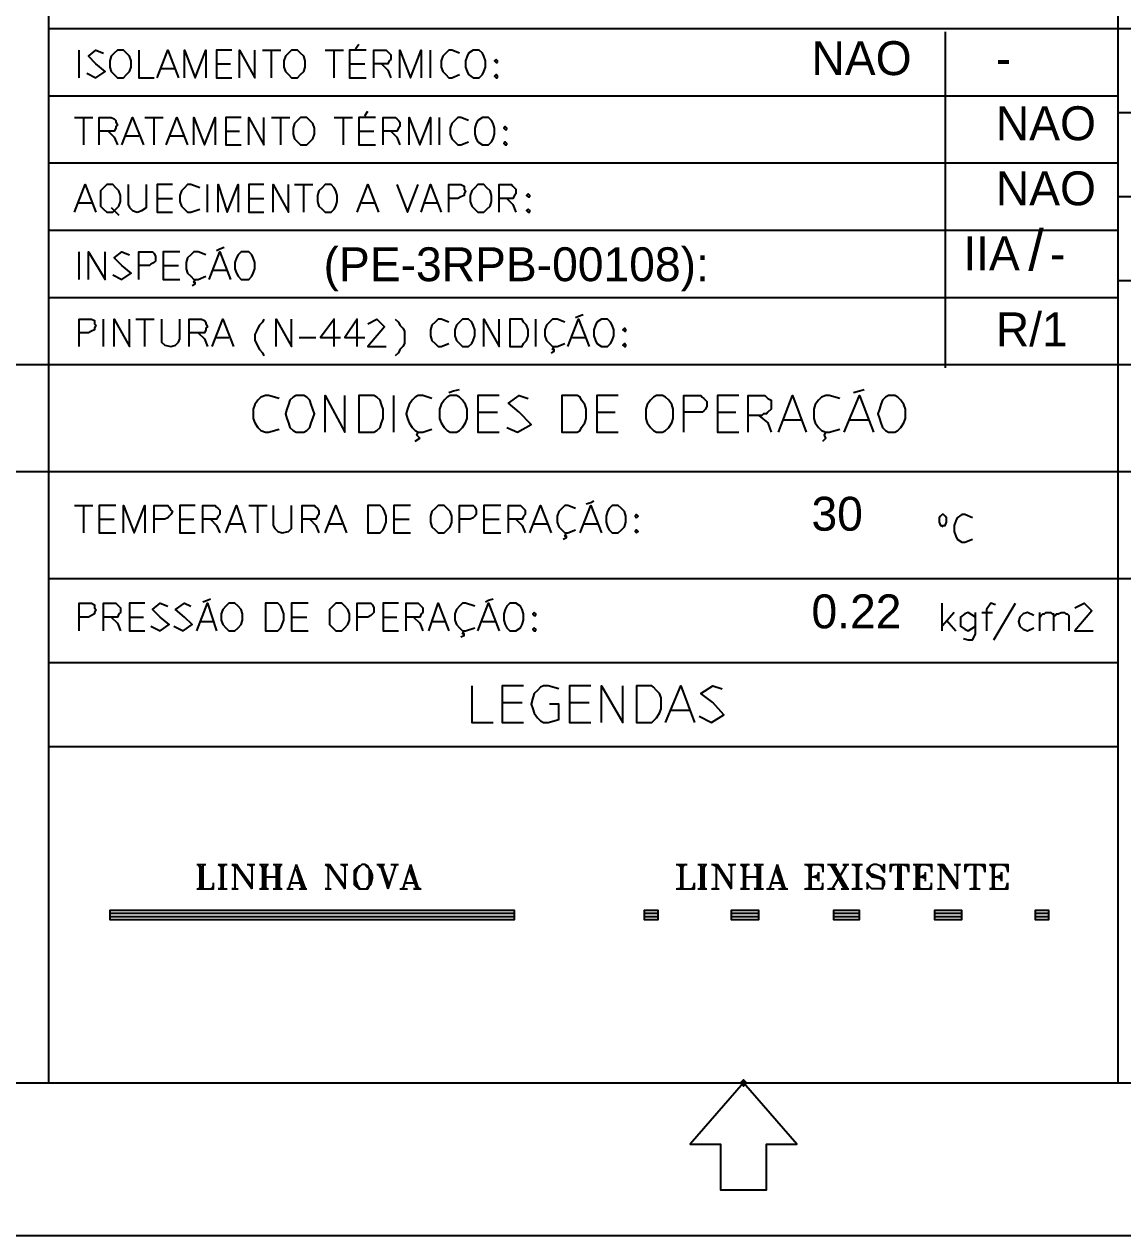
# Paper-space layout 'FOLHA 2' of a CAD drawing. Extents: x 518 to 1126, y -1 to 420.
# Drawn here: x 774.9 to 846.8, y -1.3 to 78 of the extents above; entities that cross this region are included whole.
import ezdxf

# ---------------------------------------------------------------- set-up
doc = ezdxf.new("R2010")
doc.units = 0
doc.header["$MEASUREMENT"] = 0
doc.layers.add('GT_1', color=7, linetype='Continuous')
doc.styles.add('HTX1', font='O8116901', dxfattribs={"width": 1.02})

psp = doc.layouts.new('FOLHA 2')

# ---------------------------------------------------------------- linework, layer by layer
at = {"linetype": 'Continuous'}
psp.add_line((1110.44, -1.311), (519.72, -1.311), dxfattribs=at)
at = {"layer": 'GT_1', "flags": 128}
for points in [[(542.59, 8.689), (1101.39, 8.689), (1101.39, 408.489)], [(776.49, 106.589), (776.49, 8.689)], [(846.49, 106.589), (846.49, 8.689)], [(846.49, 77.689), (776.49, 77.689)], [(835.19, 77.489), (835.19, 55.489)], [(971.39, 77.689), (846.49, 77.689)], [(778.49, 74.489), (778.49, 76.289)], [(778.99, 74.789), (779.59, 74.489), (780.19, 74.889), (779.59, 75.389), (779.09, 75.889), (779.59, 76.289), (780.09, 76.089)], [(781.29, 74.489), (781.39, 74.489), (781.59, 74.689), (781.79, 74.889), (781.89, 75.189), (781.89, 75.589), (781.79, 75.889), (781.59, 76.089), (781.39, 76.289), (781.19, 76.289), (780.99, 76.289), (780.79, 76.089), (780.59, 75.889), (780.49, 75.589), (780.49, 75.189), (780.59, 74.889), (780.79, 74.689), (780.99, 74.489), (781.19, 74.489), (781.29, 74.489)], [(782.39, 76.289), (782.39, 74.489), (783.39, 74.489)], [(783.59, 74.489), (784.29, 76.289), (784.99, 74.489)], [(785.39, 74.489), (785.39, 76.289), (786.09, 74.489), (786.79, 76.289), (786.79, 74.489)], [(788.49, 76.289), (787.49, 76.289), (787.49, 74.489), (788.49, 74.489)], [(788.99, 74.489), (788.99, 76.289), (789.99, 74.489), (789.99, 76.289)], [(790.49, 76.289), (791.69, 76.289)], [(791.09, 74.489), (791.09, 76.289)], [(792.69, 74.489), (792.79, 74.489), (792.99, 74.689), (793.19, 74.889), (793.29, 75.189), (793.29, 75.589), (793.19, 75.889), (792.99, 76.089), (792.79, 76.289), (792.59, 76.289), (792.39, 76.289), (792.19, 76.089), (791.99, 75.889), (791.89, 75.589), (791.89, 75.189), (791.99, 74.889), (792.19, 74.689), (792.39, 74.489), (792.59, 74.489), (792.69, 74.489)], [(794.59, 76.289), (795.79, 76.289)], [(795.19, 74.489), (795.19, 76.289)], [(797.29, 76.289), (796.19, 76.289), (796.19, 74.489), (797.29, 74.489)], [(796.59, 76.389), (796.79, 76.689)], [(797.79, 74.489), (797.79, 76.289), (798.39, 76.289), (798.59, 76.289), (798.69, 76.189), (798.79, 76.089), (798.89, 75.989), (798.89, 75.789), (798.89, 75.689), (798.79, 75.589), (798.69, 75.389), (798.49, 75.389), (798.39, 75.389), (797.79, 75.389)], [(799.49, 74.489), (799.49, 76.289), (800.19, 74.489), (800.89, 76.289), (800.89, 74.489)], [(801.49, 74.489), (801.49, 76.289)], [(803.39, 76.089), (802.89, 76.289), (802.69, 76.289), (802.49, 76.089), (802.29, 75.889), (802.19, 75.589), (802.19, 75.189), (802.29, 74.889), (802.49, 74.689), (802.69, 74.489), (802.89, 74.489), (803.39, 74.689)], [(804.59, 74.489), (804.69, 74.489), (804.89, 74.689), (804.99, 74.889), (805.09, 75.189), (805.09, 75.589), (804.99, 75.889), (804.89, 76.089), (804.69, 76.289), (804.49, 76.289), (804.29, 76.289), (803.99, 76.089), (803.89, 75.889), (803.79, 75.589), (803.79, 75.189), (803.89, 74.889), (803.99, 74.689), (804.29, 74.489), (804.49, 74.489), (804.59, 74.489)], [(787.49, 75.389), (788.39, 75.389)], [(796.19, 75.389), (797.19, 75.389)], [(798.29, 75.389), (798.69, 74.989), (798.89, 74.489)], [(805.89, 75.489), (805.89, 75.589), (805.79, 75.689), (805.69, 75.589), (805.79, 75.489), (805.89, 75.489)], [(783.79, 75.089), (784.79, 75.089)], [(805.89, 74.489), (805.89, 74.589), (805.79, 74.689), (805.69, 74.589), (805.79, 74.489), (805.89, 74.489)], [(846.49, 73.289), (776.49, 73.289)], [(797.19, 71.989), (797.39, 72.289)], [(971.39, 72.189), (846.49, 72.189)], [(778.19, 71.889), (779.39, 71.889)], [(778.79, 70.089), (778.79, 71.889)], [(779.79, 70.089), (779.79, 71.889), (780.49, 71.889), (780.59, 71.889), (780.79, 71.789), (780.89, 71.689), (780.89, 71.589), (780.99, 71.389), (780.89, 71.289), (780.89, 71.189), (780.79, 70.989), (780.59, 70.989), (780.49, 70.989), (779.79, 70.989)], [(781.29, 70.089), (781.99, 71.889), (782.69, 70.089)], [(782.79, 71.889), (783.99, 71.889)], [(783.39, 70.089), (783.39, 71.889)], [(784.19, 70.089), (784.89, 71.889), (785.59, 70.089)], [(785.99, 70.089), (785.99, 71.889), (786.69, 70.089), (787.39, 71.889), (787.39, 70.089)], [(789.09, 71.889), (788.09, 71.889), (788.09, 70.089), (789.09, 70.089)], [(789.59, 70.089), (789.59, 71.889), (790.59, 70.089), (790.59, 71.889)], [(791.09, 71.889), (792.29, 71.889)], [(791.69, 70.089), (791.69, 71.889)], [(793.29, 70.089), (793.39, 70.089), (793.59, 70.289), (793.79, 70.489), (793.89, 70.789), (793.89, 71.189), (793.79, 71.489), (793.59, 71.689), (793.39, 71.889), (793.19, 71.889), (792.99, 71.889), (792.79, 71.689), (792.59, 71.489), (792.49, 71.189), (792.49, 70.789), (792.59, 70.489), (792.79, 70.289), (792.99, 70.089), (793.19, 70.089), (793.29, 70.089)], [(795.19, 71.889), (796.39, 71.889)], [(795.79, 70.089), (795.79, 71.889)], [(797.89, 71.889), (796.79, 71.889), (796.79, 70.089), (797.89, 70.089)], [(798.39, 70.089), (798.39, 71.889), (798.99, 71.889), (799.19, 71.889), (799.29, 71.789), (799.39, 71.689), (799.49, 71.589), (799.49, 71.389), (799.49, 71.289), (799.39, 71.189), (799.29, 70.989), (799.09, 70.989), (798.99, 70.989), (798.39, 70.989)], [(800.09, 70.089), (800.09, 71.889), (800.79, 70.089), (801.49, 71.889), (801.49, 70.089)], [(802.09, 70.089), (802.09, 71.889)], [(803.99, 71.689), (803.49, 71.889), (803.29, 71.889), (803.09, 71.689), (802.89, 71.489), (802.79, 71.189), (802.79, 70.789), (802.89, 70.489), (803.09, 70.289), (803.29, 70.089), (803.49, 70.089), (803.99, 70.289)], [(805.19, 70.089), (805.29, 70.089), (805.49, 70.289), (805.59, 70.489), (805.69, 70.789), (805.69, 71.189), (805.59, 71.489), (805.49, 71.689), (805.29, 71.889), (805.09, 71.889), (804.89, 71.889), (804.59, 71.689), (804.49, 71.489), (804.39, 71.189), (804.39, 70.789), (804.49, 70.489), (804.59, 70.289), (804.89, 70.089), (805.09, 70.089), (805.19, 70.089)], [(780.39, 70.989), (780.79, 70.589), (780.99, 70.089)], [(781.49, 70.689), (782.39, 70.689)], [(784.39, 70.689), (785.39, 70.689)], [(788.09, 70.989), (788.99, 70.989)], [(796.79, 70.989), (797.79, 70.989)], [(798.89, 70.989), (799.29, 70.589), (799.49, 70.089)], [(806.49, 71.089), (806.49, 71.189), (806.39, 71.289), (806.29, 71.189), (806.39, 71.089), (806.49, 71.089)], [(806.49, 70.089), (806.49, 70.189), (806.39, 70.289), (806.29, 70.189), (806.39, 70.089), (806.49, 70.089)], [(846.49, 68.889), (776.49, 68.889)], [(778.19, 65.689), (778.89, 67.489), (779.59, 65.689)], [(780.59, 65.689), (780.69, 65.689), (780.89, 65.889), (781.09, 66.089), (781.19, 66.389), (781.19, 66.789), (781.09, 67.089), (780.89, 67.289), (780.69, 67.489), (780.49, 67.489), (780.29, 67.489), (780.09, 67.289), (779.89, 67.089), (779.89, 66.789), (779.89, 66.389), (779.89, 66.089), (780.09, 65.889), (780.29, 65.689), (780.49, 65.689), (780.59, 65.689)], [(781.69, 67.489), (781.69, 66.189), (781.79, 65.989), (781.99, 65.789), (782.29, 65.689), (782.59, 65.789), (782.89, 65.989), (782.89, 66.189), (782.89, 67.489)], [(784.59, 67.489), (783.59, 67.489), (783.59, 65.689), (784.59, 65.689)], [(786.39, 67.289), (785.79, 67.489), (785.59, 67.489), (785.39, 67.289), (785.19, 67.089), (785.09, 66.789), (785.09, 66.389), (785.19, 66.089), (785.39, 65.889), (785.59, 65.689), (785.79, 65.689), (786.39, 65.889)], [(786.89, 65.689), (786.89, 67.489)], [(787.59, 65.689), (787.59, 67.489), (788.19, 65.689), (788.89, 67.489), (788.89, 65.689)], [(790.59, 67.489), (789.59, 67.489), (789.59, 65.689), (790.59, 65.689)], [(791.19, 65.689), (791.19, 67.489), (792.19, 65.689), (792.19, 67.489)], [(792.59, 67.489), (793.79, 67.489)], [(793.19, 65.689), (793.19, 67.489)], [(794.89, 65.689), (794.99, 65.689), (795.19, 65.889), (795.29, 66.089), (795.39, 66.389), (795.39, 66.789), (795.29, 67.089), (795.19, 67.289), (794.99, 67.489), (794.79, 67.489), (794.59, 67.489), (794.39, 67.289), (794.19, 67.089), (794.09, 66.789), (794.09, 66.389), (794.19, 66.089), (794.39, 65.889), (794.59, 65.689), (794.79, 65.689), (794.89, 65.689)], [(796.69, 65.689), (797.39, 67.489), (798.09, 65.689)], [(799.29, 67.489), (799.99, 65.689), (800.69, 67.489)], [(800.89, 65.689), (801.49, 67.489), (802.19, 65.689)], [(802.69, 65.689), (802.69, 67.489), (803.29, 67.489), (803.49, 67.489), (803.69, 67.389), (803.69, 67.189), (803.79, 67.089), (803.69, 66.889), (803.69, 66.789), (803.49, 66.689), (803.29, 66.589), (802.69, 66.589)], [(804.89, 65.689), (804.99, 65.689), (805.19, 65.889), (805.39, 66.089), (805.49, 66.389), (805.49, 66.789), (805.39, 67.089), (805.19, 67.289), (804.99, 67.489), (804.79, 67.489), (804.59, 67.489), (804.39, 67.289), (804.19, 67.089), (804.09, 66.789), (804.09, 66.389), (804.19, 66.089), (804.39, 65.889), (804.59, 65.689), (804.79, 65.689), (804.89, 65.689)], [(805.99, 65.689), (805.99, 67.489), (806.59, 67.489), (806.79, 67.489), (806.89, 67.389), (806.99, 67.289), (807.09, 67.189), (807.09, 66.989), (807.09, 66.889), (806.99, 66.789), (806.89, 66.589), (806.79, 66.589), (806.59, 66.589), (805.99, 66.589)], [(807.99, 66.689), (807.99, 66.789), (807.89, 66.889), (807.79, 66.789), (807.89, 66.689), (807.99, 66.689)], [(971.39, 66.689), (846.49, 66.689)], [(778.39, 66.289), (779.39, 66.289)], [(780.59, 65.989), (781.09, 65.489)], [(783.59, 66.589), (784.59, 66.589)], [(789.59, 66.589), (790.59, 66.589)], [(796.99, 66.289), (797.89, 66.289)], [(801.09, 66.289), (801.99, 66.289)], [(806.49, 66.589), (806.89, 66.189), (807.09, 65.689)], [(807.99, 65.689), (807.99, 65.789), (807.89, 65.889), (807.79, 65.789), (807.89, 65.689), (807.99, 65.689)], [(846.49, 64.489), (776.49, 64.489)], [(778.49, 61.289), (778.49, 63.089)], [(779.09, 61.289), (779.09, 63.089), (780.19, 61.289), (780.19, 63.089)], [(780.69, 61.589), (781.29, 61.289), (781.89, 61.689), (781.29, 62.189), (780.79, 62.689), (781.29, 63.089), (781.79, 62.889)], [(782.39, 61.289), (782.39, 63.089), (783.09, 63.089), (783.29, 63.089), (783.39, 62.989), (783.49, 62.789), (783.49, 62.689), (783.49, 62.489), (783.39, 62.389), (783.19, 62.289), (783.09, 62.189), (782.39, 62.189)], [(785.09, 63.089), (783.99, 63.089), (783.99, 61.289), (785.09, 61.289)], [(786.79, 62.889), (786.29, 63.089), (785.99, 63.089), (785.79, 62.889), (785.59, 62.689), (785.49, 62.389), (785.49, 61.989), (785.59, 61.689), (785.79, 61.489), (785.99, 61.289), (786.29, 61.289), (786.79, 61.489)], [(786.99, 61.289), (787.69, 63.089), (788.39, 61.289)], [(787.49, 63.189), (787.69, 63.289), (787.99, 63.389)], [(789.49, 61.289), (789.59, 61.289), (789.79, 61.489), (789.89, 61.689), (789.99, 61.989), (789.99, 62.389), (789.89, 62.689), (789.79, 62.889), (789.59, 63.089), (789.39, 63.089), (789.09, 63.089), (788.89, 62.889), (788.79, 62.689), (788.69, 62.389), (788.69, 61.989), (788.79, 61.689), (788.89, 61.489), (789.09, 61.289), (789.39, 61.289), (789.49, 61.289)], [(783.99, 62.189), (784.99, 62.189)], [(787.29, 61.889), (788.19, 61.889)], [(785.89, 60.889), (786.09, 60.989), (786.09, 61.089), (785.99, 61.089), (786.09, 61.289)], [(971.39, 61.189), (846.49, 61.189)], [(846.49, 60.089), (776.49, 60.089)], [(778.49, 56.889), (778.49, 58.689), (779.09, 58.689), (779.19, 58.689), (779.29, 58.689), (779.49, 58.589), (779.49, 58.389), (779.59, 58.289), (779.49, 58.089), (779.49, 57.989), (779.29, 57.889), (779.09, 57.789), (778.49, 57.789)], [(780.09, 56.889), (780.09, 58.689)], [(780.79, 56.889), (780.79, 58.689), (781.79, 56.889), (781.79, 58.689)], [(782.19, 58.689), (783.39, 58.689)], [(782.79, 56.889), (782.79, 58.689)], [(783.89, 58.689), (783.89, 57.389), (783.89, 57.189), (784.09, 56.989), (784.49, 56.889), (784.79, 56.989), (784.99, 57.189), (785.09, 57.389), (785.09, 58.689)], [(785.69, 56.889), (785.69, 58.689), (786.39, 58.689), (786.49, 58.689), (786.69, 58.589), (786.79, 58.489), (786.79, 58.389), (786.89, 58.189), (786.79, 58.089), (786.79, 57.989), (786.69, 57.789), (786.49, 57.789), (786.39, 57.789), (785.69, 57.789)], [(787.19, 56.889), (787.89, 58.689), (788.59, 56.889)], [(790.59, 58.689), (790.49, 58.489), (790.29, 58.289), (790.19, 58.089), (790.09, 57.889), (789.99, 57.689), (789.99, 57.489), (789.99, 57.289), (790.09, 57.089), (790.19, 56.889), (790.29, 56.689), (790.49, 56.489), (790.59, 56.289)], [(791.39, 56.889), (791.39, 58.689), (792.39, 56.889), (792.39, 58.689)], [(795.19, 56.889), (795.19, 58.689), (794.29, 57.489), (795.59, 57.489)], [(796.69, 56.889), (796.69, 58.689), (795.89, 57.489), (797.19, 57.489)], [(797.39, 58.389), (797.99, 58.689), (798.49, 58.189), (797.39, 56.889), (798.59, 56.889)], [(799.19, 58.689), (799.39, 58.489), (799.49, 58.289), (799.69, 58.089), (799.79, 57.889), (799.79, 57.689), (799.79, 57.489), (799.79, 57.289), (799.79, 57.089), (799.69, 56.889), (799.49, 56.689), (799.39, 56.489), (799.19, 56.289)], [(802.69, 58.489), (802.19, 58.689), (801.99, 58.689), (801.79, 58.489), (801.59, 58.289), (801.49, 57.989), (801.49, 57.589), (801.59, 57.289), (801.79, 57.089), (801.99, 56.889), (802.19, 56.889), (802.69, 57.089)], [(803.89, 56.889), (803.99, 56.889), (804.19, 57.089), (804.29, 57.289), (804.39, 57.589), (804.39, 57.989), (804.29, 58.289), (804.19, 58.489), (803.99, 58.689), (803.79, 58.689), (803.59, 58.689), (803.39, 58.489), (803.19, 58.289), (803.09, 57.989), (803.09, 57.589), (803.19, 57.289), (803.39, 57.089), (803.59, 56.889), (803.79, 56.889), (803.89, 56.889)], [(804.99, 56.889), (804.99, 58.689), (805.99, 56.889), (805.99, 58.689)], [(807.39, 56.889), (807.49, 56.889), (807.59, 57.089), (807.79, 57.289), (807.89, 57.589), (807.89, 57.989), (807.79, 58.289), (807.59, 58.489), (807.49, 58.689), (807.29, 58.689), (806.69, 58.689), (806.69, 56.889), (807.29, 56.889), (807.39, 56.889)], [(808.39, 56.889), (808.39, 58.689)], [(810.29, 58.489), (809.79, 58.689), (809.49, 58.689), (809.29, 58.489), (809.09, 58.289), (808.99, 57.989), (808.99, 57.589), (809.09, 57.289), (809.29, 57.089), (809.49, 56.889), (809.79, 56.889), (810.29, 57.089)], [(810.49, 56.889), (811.19, 58.689), (811.89, 56.889)], [(810.99, 58.789), (811.19, 58.889), (811.49, 58.989)], [(812.99, 56.889), (813.09, 56.889), (813.29, 57.089), (813.39, 57.289), (813.49, 57.589), (813.49, 57.989), (813.39, 58.289), (813.29, 58.489), (813.09, 58.689), (812.89, 58.689), (812.69, 58.689), (812.39, 58.489), (812.29, 58.289), (812.19, 57.989), (812.19, 57.589), (812.29, 57.289), (812.39, 57.089), (812.69, 56.889), (812.89, 56.889), (812.99, 56.889)], [(814.29, 57.889), (814.29, 57.989), (814.19, 58.089), (814.09, 57.989), (814.19, 57.889), (814.29, 57.889)], [(786.29, 57.789), (786.69, 57.389), (786.89, 56.889)], [(787.39, 57.489), (788.29, 57.489)], [(792.89, 57.489), (793.99, 57.489)], [(810.79, 57.489), (811.69, 57.489)], [(809.39, 56.489), (809.59, 56.589), (809.59, 56.689), (809.49, 56.689), (809.59, 56.889)], [(814.29, 56.889), (814.29, 56.989), (814.19, 57.089), (814.09, 56.989), (814.19, 56.889), (814.29, 56.889)], [(971.39, 55.689), (659.59, 55.689)], [(802.69, 53.889), (802.99, 53.989), (803.39, 54.089)], [(829.19, 53.889), (829.59, 53.989), (829.89, 54.089)], [(791.59, 53.489), (790.89, 53.689), (790.69, 53.689), (790.39, 53.589), (790.19, 53.389), (789.99, 53.089), (789.89, 52.789), (789.89, 52.489), (789.89, 52.189), (789.99, 51.889), (790.19, 51.589), (790.39, 51.389), (790.69, 51.289), (790.89, 51.289), (791.59, 51.489)], [(793.09, 51.289), (793.19, 51.289), (793.39, 51.389), (793.59, 51.589), (793.69, 51.889), (793.79, 52.189), (793.89, 52.489), (793.79, 52.789), (793.69, 53.089), (793.59, 53.389), (793.39, 53.589), (793.19, 53.689), (792.99, 53.689), (792.69, 53.689), (792.49, 53.589), (792.29, 53.389), (792.19, 53.089), (792.09, 52.789), (791.99, 52.489), (792.09, 52.189), (792.19, 51.889), (792.29, 51.589), (792.49, 51.389), (792.69, 51.289), (792.99, 51.289), (793.09, 51.289)], [(794.59, 51.289), (794.59, 53.689), (795.89, 51.289), (795.89, 53.689)], [(797.69, 51.289), (797.79, 51.289), (797.99, 51.389), (798.19, 51.589), (798.29, 51.889), (798.39, 52.189), (798.39, 52.489), (798.39, 52.789), (798.29, 53.089), (798.19, 53.389), (797.99, 53.589), (797.79, 53.689), (797.59, 53.689), (796.79, 53.689), (796.79, 51.289), (797.59, 51.289), (797.69, 51.289)], [(799.09, 51.289), (799.09, 53.689)], [(801.59, 53.489), (800.99, 53.689), (800.69, 53.689), (800.49, 53.589), (800.29, 53.389), (800.09, 53.089), (799.99, 52.789), (799.89, 52.489), (799.99, 52.189), (800.09, 51.889), (800.29, 51.589), (800.49, 51.389), (800.69, 51.289), (800.99, 51.289), (801.59, 51.489)], [(803.09, 51.289), (803.19, 51.289), (803.39, 51.389), (803.59, 51.589), (803.79, 51.889), (803.89, 52.189), (803.89, 52.489), (803.89, 52.789), (803.79, 53.089), (803.59, 53.389), (803.39, 53.589), (803.19, 53.689), (802.99, 53.689), (802.79, 53.689), (802.59, 53.589), (802.39, 53.389), (802.19, 53.089), (802.09, 52.789), (802.09, 52.489), (802.09, 52.189), (802.19, 51.889), (802.39, 51.589), (802.59, 51.389), (802.79, 51.289), (802.99, 51.289), (803.09, 51.289)], [(805.99, 53.689), (804.59, 53.689), (804.59, 51.289), (805.99, 51.289)], [(806.49, 51.589), (807.19, 51.289), (808.09, 51.789), (807.29, 52.589), (806.59, 53.189), (807.29, 53.689), (807.89, 53.489)], [(810.99, 51.289), (811.09, 51.289), (811.29, 51.389), (811.39, 51.589), (811.59, 51.889), (811.69, 52.189), (811.69, 52.489), (811.69, 52.789), (811.59, 53.089), (811.39, 53.389), (811.29, 53.589), (811.09, 53.689), (810.89, 53.689), (810.09, 53.689), (810.09, 51.289), (810.89, 51.289), (810.99, 51.289)], [(813.79, 53.689), (812.39, 53.689), (812.39, 51.289), (813.79, 51.289)], [(816.59, 51.289), (816.69, 51.289), (816.89, 51.389), (817.09, 51.589), (817.29, 51.889), (817.39, 52.189), (817.39, 52.489), (817.39, 52.789), (817.29, 53.089), (817.09, 53.389), (816.89, 53.589), (816.69, 53.689), (816.49, 53.689), (816.29, 53.689), (816.09, 53.589), (815.89, 53.389), (815.69, 53.089), (815.59, 52.789), (815.59, 52.489), (815.59, 52.189), (815.69, 51.889), (815.89, 51.589), (816.09, 51.389), (816.29, 51.289), (816.49, 51.289), (816.59, 51.289)], [(818.09, 51.289), (818.09, 53.689), (818.99, 53.689), (819.19, 53.689), (819.29, 53.589), (819.39, 53.489), (819.49, 53.389), (819.59, 53.289), (819.59, 53.089), (819.59, 52.989), (819.49, 52.789), (819.39, 52.689), (819.29, 52.589), (819.19, 52.589), (818.99, 52.589), (818.09, 52.589)], [(821.69, 53.689), (820.29, 53.689), (820.29, 51.289), (821.69, 51.289)], [(822.29, 51.289), (822.29, 53.689), (823.19, 53.689), (823.39, 53.689), (823.49, 53.589), (823.59, 53.489), (823.79, 53.389), (823.79, 53.189), (823.79, 53.089), (823.79, 52.889), (823.79, 52.789), (823.59, 52.589), (823.49, 52.489), (823.29, 52.489), (823.19, 52.389), (822.29, 52.389)], [(824.29, 51.289), (825.19, 53.689), (826.09, 51.289)], [(828.29, 53.489), (827.59, 53.689), (827.39, 53.689), (827.09, 53.589), (826.89, 53.389), (826.69, 53.089), (826.59, 52.789), (826.59, 52.489), (826.59, 52.189), (826.69, 51.889), (826.89, 51.589), (827.09, 51.389), (827.39, 51.289), (827.59, 51.289), (828.29, 51.489)], [(828.59, 51.289), (829.59, 53.689), (830.49, 51.289)], [(831.79, 51.289), (831.89, 51.289), (832.09, 51.389), (832.29, 51.589), (832.49, 51.889), (832.59, 52.189), (832.59, 52.489), (832.59, 52.789), (832.49, 53.089), (832.29, 53.389), (832.09, 53.589), (831.89, 53.689), (831.69, 53.689), (831.49, 53.689), (831.29, 53.589), (831.09, 53.389), (830.99, 53.089), (830.89, 52.789), (830.79, 52.489), (830.89, 52.189), (830.99, 51.889), (831.09, 51.589), (831.29, 51.389), (831.49, 51.289), (831.69, 51.289), (831.79, 51.289)], [(804.59, 52.589), (805.89, 52.589)], [(812.39, 52.589), (813.59, 52.589)], [(820.29, 52.589), (821.49, 52.589)], [(822.99, 52.389), (823.59, 51.889), (823.79, 51.289)], [(824.59, 52.089), (825.79, 52.089)], [(828.89, 52.089), (830.19, 52.089)], [(800.49, 50.689), (800.79, 50.889), (800.59, 51.089), (800.69, 51.289)], [(827.19, 50.689), (827.39, 50.889), (827.29, 51.089), (827.39, 51.289)], [(971.39, 48.689), (659.59, 48.689)], [(811.69, 46.589), (811.99, 46.689), (812.19, 46.789)], [(778.19, 46.489), (779.39, 46.489)], [(778.79, 44.689), (778.79, 46.489)], [(780.89, 46.489), (779.79, 46.489), (779.79, 44.689), (780.89, 44.689)], [(781.39, 44.689), (781.39, 46.489), (782.09, 44.689), (782.79, 46.489), (782.79, 44.689)], [(783.39, 44.689), (783.39, 46.489), (784.09, 46.489), (784.29, 46.489), (784.39, 46.389), (784.49, 46.189), (784.59, 46.089), (784.49, 45.889), (784.39, 45.789), (784.29, 45.689), (784.09, 45.589), (783.39, 45.589)], [(786.09, 46.489), (785.09, 46.489), (785.09, 44.689), (786.09, 44.689)], [(786.59, 44.689), (786.59, 46.489), (787.19, 46.489), (787.39, 46.489), (787.49, 46.389), (787.59, 46.289), (787.69, 46.189), (787.69, 45.989), (787.69, 45.889), (787.59, 45.789), (787.49, 45.589), (787.39, 45.589), (787.19, 45.589), (786.59, 45.589)], [(788.09, 44.689), (788.79, 46.489), (789.39, 44.689)], [(789.59, 46.489), (790.79, 46.489)], [(790.19, 44.689), (790.19, 46.489)], [(791.19, 46.489), (791.19, 45.189), (791.29, 44.989), (791.49, 44.789), (791.79, 44.689), (792.19, 44.789), (792.39, 44.989), (792.39, 45.189), (792.39, 46.489)], [(793.09, 44.689), (793.09, 46.489), (793.79, 46.489), (793.89, 46.489), (793.99, 46.389), (794.09, 46.289), (794.19, 46.189), (794.19, 45.989), (794.19, 45.889), (794.09, 45.789), (793.99, 45.589), (793.89, 45.589), (793.79, 45.589), (793.09, 45.589)], [(794.59, 44.689), (795.29, 46.489), (795.99, 44.689)], [(798.09, 44.689), (798.19, 44.689), (798.39, 44.889), (798.49, 45.089), (798.59, 45.389), (798.59, 45.789), (798.49, 46.089), (798.39, 46.289), (798.19, 46.489), (797.99, 46.489), (797.39, 46.489), (797.39, 44.689), (797.99, 44.689), (798.09, 44.689)], [(800.19, 46.489), (799.09, 46.489), (799.09, 44.689), (800.19, 44.689)], [(802.29, 44.689), (802.39, 44.689), (802.59, 44.889), (802.79, 45.089), (802.89, 45.389), (802.89, 45.789), (802.79, 46.089), (802.59, 46.289), (802.39, 46.489), (802.19, 46.489), (801.99, 46.489), (801.79, 46.289), (801.59, 46.089), (801.49, 45.789), (801.49, 45.389), (801.59, 45.089), (801.79, 44.889), (801.99, 44.689), (802.19, 44.689), (802.29, 44.689)], [(803.39, 44.689), (803.39, 46.489), (804.09, 46.489), (804.29, 46.489), (804.39, 46.389), (804.49, 46.189), (804.49, 46.089), (804.49, 45.889), (804.39, 45.789), (804.29, 45.689), (804.09, 45.589), (803.39, 45.589)], [(806.09, 46.489), (804.99, 46.489), (804.99, 44.689), (806.09, 44.689)], [(806.59, 44.689), (806.59, 46.489), (807.19, 46.489), (807.39, 46.489), (807.49, 46.389), (807.59, 46.289), (807.69, 46.189), (807.69, 45.989), (807.69, 45.889), (807.59, 45.789), (807.49, 45.589), (807.39, 45.589), (807.19, 45.589), (806.59, 45.589)], [(807.99, 44.689), (808.69, 46.489), (809.39, 44.689)], [(810.99, 46.289), (810.49, 46.489), (810.29, 46.489), (810.09, 46.289), (809.89, 46.089), (809.79, 45.789), (809.79, 45.389), (809.89, 45.089), (810.09, 44.889), (810.29, 44.689), (810.49, 44.689), (810.99, 44.889)], [(811.29, 44.689), (811.99, 46.489), (812.69, 44.689)], [(813.69, 44.689), (813.79, 44.689), (813.99, 44.889), (814.19, 45.089), (814.29, 45.389), (814.29, 45.789), (814.19, 46.089), (813.99, 46.289), (813.79, 46.489), (813.59, 46.489), (813.39, 46.489), (813.19, 46.289), (813.09, 46.089), (812.99, 45.789), (812.99, 45.389), (813.09, 45.089), (813.19, 44.889), (813.39, 44.689), (813.59, 44.689), (813.69, 44.689)], [(779.79, 45.589), (780.79, 45.589)], [(785.09, 45.589), (785.99, 45.589)], [(787.09, 45.589), (787.49, 45.189), (787.69, 44.689)], [(788.29, 45.289), (789.19, 45.289)], [(793.59, 45.589), (793.99, 45.189), (794.19, 44.689)], [(794.79, 45.289), (795.69, 45.289)], [(799.09, 45.589), (800.09, 45.589)], [(804.99, 45.589), (805.99, 45.589)], [(807.09, 45.589), (807.49, 45.189), (807.69, 44.689)], [(808.29, 45.289), (809.19, 45.289)], [(811.49, 45.289), (812.49, 45.289)], [(814.99, 45.689), (815.09, 45.789), (814.99, 45.889), (814.89, 45.789), (814.99, 45.689)], [(834.99, 45.089), (835.09, 45.189), (835.19, 45.189), (835.29, 45.389), (835.29, 45.489), (835.29, 45.689), (835.19, 45.789), (835.09, 45.889), (834.99, 45.889), (834.89, 45.789), (834.79, 45.689), (834.79, 45.489), (834.79, 45.389), (834.89, 45.189), (834.99, 45.189), (834.99, 45.089)], [(836.99, 45.689), (836.49, 45.889), (836.29, 45.889), (835.99, 45.689), (835.89, 45.489), (835.79, 45.189), (835.79, 44.789), (835.89, 44.489), (835.99, 44.289), (836.29, 44.089), (836.49, 44.089), (836.99, 44.289)], [(810.19, 44.289), (810.39, 44.389), (810.39, 44.489), (810.29, 44.489), (810.39, 44.689)], [(814.99, 44.689), (815.09, 44.789), (814.99, 44.889), (814.89, 44.789), (814.99, 44.689)], [(846.49, 41.689), (776.49, 41.689)], [(971.39, 41.689), (846.49, 41.689)], [(778.49, 38.289), (778.49, 40.089), (779.09, 40.089), (779.19, 40.089), (779.29, 40.089), (779.49, 39.989), (779.49, 39.789), (779.59, 39.689), (779.49, 39.489), (779.49, 39.389), (779.29, 39.289), (779.09, 39.189), (778.49, 39.189)], [(780.09, 38.289), (780.09, 40.089), (780.69, 40.089), (780.89, 40.089), (780.99, 39.989), (781.09, 39.889), (781.19, 39.789), (781.19, 39.589), (781.19, 39.489), (781.09, 39.389), (780.99, 39.189), (780.89, 39.189), (780.69, 39.189), (780.09, 39.189)], [(782.79, 40.089), (781.79, 40.089), (781.79, 38.289), (782.79, 38.289)], [(783.19, 38.589), (783.79, 38.289), (784.39, 38.689), (783.79, 39.189), (783.29, 39.689), (783.79, 40.089), (784.29, 39.889)], [(784.69, 38.589), (785.29, 38.289), (785.89, 38.689), (785.39, 39.189), (784.79, 39.689), (785.39, 40.089), (785.79, 39.889)], [(786.19, 38.289), (786.89, 40.089), (787.49, 38.289)], [(786.59, 40.189), (786.89, 40.289), (787.09, 40.389)], [(788.59, 38.289), (788.69, 38.289), (788.89, 38.489), (789.09, 38.689), (789.19, 38.989), (789.19, 39.389), (789.09, 39.689), (788.89, 39.889), (788.69, 40.089), (788.49, 40.089), (788.29, 40.089), (788.09, 39.889), (787.89, 39.689), (787.79, 39.389), (787.79, 38.989), (787.89, 38.689), (788.09, 38.489), (788.29, 38.289), (788.49, 38.289), (788.59, 38.289)], [(791.39, 38.289), (791.49, 38.289), (791.69, 38.489), (791.79, 38.689), (791.89, 38.989), (791.89, 39.389), (791.79, 39.689), (791.69, 39.889), (791.49, 40.089), (791.29, 40.089), (790.69, 40.089), (790.69, 38.289), (791.29, 38.289), (791.39, 38.289)], [(793.49, 40.089), (792.39, 40.089), (792.39, 38.289), (793.49, 38.289)], [(795.59, 38.289), (795.69, 38.289), (795.89, 38.489), (796.09, 38.689), (796.19, 38.989), (796.19, 39.389), (796.09, 39.689), (795.89, 39.889), (795.69, 40.089), (795.49, 40.089), (795.29, 40.089), (795.09, 39.889), (794.89, 39.689), (794.89, 39.389), (794.89, 38.989), (794.89, 38.689), (795.09, 38.489), (795.29, 38.289), (795.49, 38.289), (795.59, 38.289)], [(796.69, 38.289), (796.69, 40.089), (797.39, 40.089), (797.59, 40.089), (797.69, 39.989), (797.79, 39.789), (797.79, 39.689), (797.79, 39.489), (797.69, 39.389), (797.59, 39.289), (797.39, 39.189), (796.69, 39.189)], [(799.39, 40.089), (798.39, 40.089), (798.39, 38.289), (799.39, 38.289)], [(799.89, 38.289), (799.89, 40.089), (800.49, 40.089), (800.69, 40.089), (800.79, 39.989), (800.89, 39.889), (800.99, 39.789), (800.99, 39.589), (800.99, 39.489), (800.89, 39.389), (800.79, 39.189), (800.69, 39.189), (800.49, 39.189), (799.89, 39.189)], [(801.39, 38.289), (801.99, 40.089), (802.69, 38.289)], [(804.39, 39.889), (803.79, 40.089), (803.59, 40.089), (803.39, 39.889), (803.19, 39.689), (803.09, 39.389), (803.09, 38.989), (803.19, 38.689), (803.39, 38.489), (803.59, 38.289), (803.79, 38.289), (804.39, 38.489)], [(804.59, 38.289), (805.29, 40.089), (805.99, 38.289)], [(805.09, 40.189), (805.29, 40.289), (805.59, 40.389)], [(806.99, 38.289), (807.09, 38.289), (807.39, 38.489), (807.49, 38.689), (807.59, 38.989), (807.59, 39.389), (807.49, 39.689), (807.39, 39.889), (807.09, 40.089), (806.89, 40.089), (806.69, 40.089), (806.49, 39.889), (806.39, 39.689), (806.29, 39.389), (806.29, 38.989), (806.39, 38.689), (806.49, 38.489), (806.69, 38.289), (806.89, 38.289), (806.99, 38.289)], [(834.99, 38.289), (834.99, 40.089)], [(838.49, 39.989), (838.19, 40.089), (837.89, 39.689), (837.89, 38.289)], [(838.39, 37.689), (839.79, 40.089)], [(843.69, 39.789), (844.29, 40.089), (844.79, 39.589), (843.69, 38.289), (844.89, 38.289)], [(780.59, 39.189), (780.99, 38.789), (781.19, 38.289)], [(781.79, 39.189), (782.69, 39.189)], [(786.39, 38.889), (787.29, 38.889)], [(792.39, 39.189), (793.39, 39.189)], [(798.39, 39.189), (799.29, 39.189)], [(800.39, 39.189), (800.79, 38.789), (800.99, 38.289)], [(801.59, 38.889), (802.49, 38.889)], [(804.89, 38.889), (805.79, 38.889)], [(808.39, 39.289), (808.39, 39.389), (808.29, 39.489), (808.19, 39.389), (808.29, 39.289), (808.39, 39.289)], [(835.79, 39.489), (834.99, 38.589)], [(835.29, 38.989), (835.89, 38.289)], [(837.19, 39.189), (836.69, 39.489), (836.49, 39.389), (836.19, 39.189), (836.19, 38.889), (836.19, 38.589), (836.49, 38.389), (836.69, 38.289), (837.19, 38.589)], [(836.39, 37.789), (836.69, 37.689), (836.99, 37.689), (837.09, 37.889), (837.19, 38.089), (837.19, 39.489)], [(837.59, 39.489), (838.29, 39.489)], [(840.99, 39.289), (840.59, 39.489), (840.29, 39.389), (840.09, 39.189), (839.99, 38.889), (840.09, 38.589), (840.29, 38.389), (840.59, 38.289), (840.99, 38.489)], [(841.39, 38.289), (841.39, 39.489)], [(841.39, 39.189), (841.49, 39.289), (841.59, 39.389), (841.69, 39.389), (841.79, 39.489), (841.99, 39.489), (842.09, 39.489), (842.19, 39.389), (842.29, 39.389), (842.29, 39.289), (842.29, 39.189), (842.29, 38.289)], [(842.29, 39.189), (842.39, 39.289), (842.49, 39.389), (842.59, 39.389), (842.79, 39.489), (842.89, 39.489), (842.99, 39.489), (843.09, 39.389), (843.19, 39.389), (843.29, 39.289), (843.29, 39.189), (843.29, 38.289)], [(803.49, 37.889), (803.69, 37.989), (803.69, 38.089), (803.59, 38.089), (803.69, 38.289)], [(808.39, 38.289), (808.39, 38.389), (808.29, 38.489), (808.19, 38.389), (808.29, 38.289), (808.39, 38.289)], [(846.49, 36.189), (776.49, 36.189)], [(804.19, 34.689), (804.19, 32.289), (805.59, 32.289)], [(807.59, 34.689), (806.19, 34.689), (806.19, 32.289), (807.59, 32.289)], [(809.89, 34.489), (809.19, 34.689), (808.89, 34.689), (808.69, 34.589), (808.49, 34.389), (808.29, 34.189), (808.19, 33.889), (808.09, 33.489), (808.19, 33.189), (808.29, 32.889), (808.49, 32.589), (808.69, 32.389), (808.89, 32.289), (809.19, 32.289), (809.89, 32.489), (809.89, 33.489), (809.29, 33.489)], [(811.99, 34.689), (810.59, 34.689), (810.59, 32.289), (811.99, 32.289)], [(812.69, 32.289), (812.69, 34.689), (814.09, 32.289), (814.09, 34.689)], [(815.89, 32.289), (815.99, 32.289), (816.09, 32.389), (816.29, 32.589), (816.49, 32.889), (816.59, 33.189), (816.59, 33.489), (816.59, 33.889), (816.49, 34.189), (816.29, 34.389), (816.09, 34.589), (815.99, 34.689), (815.79, 34.689), (814.99, 34.689), (814.99, 32.289), (815.79, 32.289), (815.89, 32.289)], [(816.89, 32.289), (817.89, 34.689), (818.79, 32.289)], [(819.09, 32.689), (819.89, 32.289), (820.69, 32.789), (819.99, 33.589), (819.19, 34.189), (819.99, 34.689), (820.59, 34.489)], [(806.19, 33.589), (807.49, 33.589)], [(810.59, 33.589), (811.89, 33.589)], [(817.19, 33.089), (818.49, 33.089)], [(846.49, 30.689), (776.49, 30.689)], [(786.19, 22.989), (786.79, 22.989)], [(786.29, 22.989), (786.39, 22.889)], [(786.29, 22.989), (786.39, 22.789)], [(786.39, 22.989), (786.39, 21.389)], [(786.49, 22.889), (786.49, 21.389)], [(786.59, 22.989), (786.59, 21.389)], [(786.59, 22.989), (786.59, 22.789)], [(786.69, 22.989), (786.59, 22.889)], [(787.59, 22.989), (788.19, 22.989)], [(787.59, 22.989), (787.79, 22.889)], [(787.69, 22.989), (787.79, 22.789)], [(787.79, 22.989), (787.79, 21.389)], [(787.89, 22.989), (787.89, 21.389)], [(787.99, 22.989), (787.89, 22.789)], [(788.09, 22.989), (787.89, 22.889)], [(787.89, 22.889), (787.89, 21.389)], [(788.49, 22.989), (788.79, 22.989)], [(788.49, 22.989), (788.69, 22.889)], [(788.69, 22.989), (788.69, 21.389)], [(788.69, 22.989), (789.79, 21.389)], [(788.79, 22.989), (789.69, 21.589)], [(788.79, 22.989), (789.79, 21.589)], [(789.49, 22.989), (789.99, 22.989)], [(789.59, 22.989), (789.79, 22.889)], [(789.89, 22.989), (789.79, 22.889)], [(789.79, 22.889), (789.79, 21.389)], [(790.29, 22.989), (790.89, 22.989)], [(790.39, 22.989), (790.49, 22.889)], [(790.39, 22.989), (790.49, 22.789)], [(790.49, 22.989), (790.49, 21.389)], [(790.59, 22.889), (790.59, 21.389)], [(790.69, 22.989), (790.69, 21.389)], [(790.79, 22.989), (790.69, 22.789)], [(790.79, 22.989), (790.69, 22.889)], [(791.19, 22.989), (791.79, 22.989)], [(791.29, 22.989), (791.39, 22.889)], [(791.39, 22.989), (791.39, 21.389)], [(791.39, 22.989), (791.39, 22.789)], [(791.49, 22.889), (791.49, 21.389)], [(791.59, 22.989), (791.59, 21.389)], [(791.69, 22.989), (791.59, 22.789)], [(791.69, 22.989), (791.59, 22.889)], [(792.69, 22.989), (792.19, 21.389)], [(792.69, 22.989), (793.29, 21.389)], [(792.69, 22.689), (793.09, 21.389)], [(792.69, 22.689), (793.19, 21.389)], [(794.59, 22.989), (794.89, 22.989)], [(794.59, 22.989), (794.79, 22.889)], [(794.79, 22.989), (794.79, 21.389)], [(794.79, 22.989), (795.89, 21.389)], [(794.89, 22.989), (795.79, 21.589)], [(794.89, 22.989), (795.89, 21.589)], [(795.59, 22.989), (796.09, 22.989)], [(795.69, 22.989), (795.89, 22.889)], [(795.99, 22.989), (795.89, 22.889)], [(795.89, 22.889), (795.89, 21.389)], [(796.89, 22.889), (796.79, 22.889), (796.59, 22.689), (796.49, 22.589), (796.49, 22.289), (796.49, 22.089), (796.49, 21.689), (796.59, 21.589), (796.79, 21.389), (796.99, 21.389), (797.19, 21.389), (797.39, 21.389), (797.49, 21.589), (797.59, 21.689), (797.69, 22.089), (797.69, 22.289), (797.59, 22.589), (797.49, 22.689), (797.39, 22.889), (797.19, 22.989), (796.99, 22.989), (796.89, 22.889)], [(796.69, 22.689), (796.59, 22.589), (796.49, 22.389), (796.49, 21.989), (796.59, 21.689), (796.69, 21.589)], [(796.99, 22.989), (796.89, 22.889), (796.69, 22.689), (796.59, 22.389), (796.59, 21.989), (796.69, 21.689), (796.89, 21.389), (796.99, 21.389)], [(797.19, 21.389), (797.29, 21.389), (797.49, 21.689), (797.49, 21.989), (797.49, 22.389), (797.49, 22.689), (797.29, 22.889), (797.19, 22.989)], [(797.49, 21.589), (797.49, 21.689), (797.59, 21.989), (797.59, 22.389), (797.49, 22.589), (797.49, 22.689)], [(797.99, 22.989), (798.49, 22.989)], [(798.09, 22.989), (798.19, 22.789)], [(798.19, 22.989), (798.69, 21.389)], [(798.19, 22.989), (798.69, 21.589), (798.69, 21.389)], [(798.29, 22.989), (798.79, 21.589)], [(798.39, 22.989), (798.29, 22.789)], [(798.49, 22.989), (798.29, 22.889)], [(799.19, 22.889), (798.69, 21.389)], [(798.89, 22.989), (799.39, 22.989)], [(799.09, 22.989), (799.19, 22.889)], [(799.29, 22.989), (799.19, 22.889)], [(800.19, 22.989), (799.69, 21.389)], [(800.09, 22.689), (800.59, 21.389)], [(800.19, 22.989), (800.69, 21.389)], [(800.19, 22.689), (800.69, 21.389)], [(817.59, 22.989), (818.29, 22.989)], [(817.69, 22.989), (817.89, 22.889)], [(817.79, 22.989), (817.89, 22.789)], [(817.89, 22.989), (817.89, 21.389)], [(817.89, 22.889), (817.89, 21.389)], [(817.99, 22.989), (817.99, 21.389)], [(818.09, 22.989), (817.99, 22.789)], [(818.19, 22.989), (817.99, 22.889)], [(818.99, 22.989), (819.59, 22.989)], [(819.09, 22.989), (819.19, 22.889)], [(819.19, 22.989), (819.19, 21.389)], [(819.19, 22.989), (819.19, 22.789)], [(819.29, 22.889), (819.29, 21.389)], [(819.39, 22.989), (819.39, 21.389)], [(819.49, 22.989), (819.39, 22.789)], [(819.49, 22.989), (819.39, 22.889)], [(819.89, 22.989), (820.29, 22.989)], [(819.99, 22.989), (820.19, 22.889)], [(820.19, 22.989), (820.19, 21.389)], [(820.19, 22.989), (821.19, 21.389)], [(820.19, 22.989), (821.09, 21.589)], [(820.29, 22.989), (821.19, 21.589)], [(820.99, 22.989), (821.49, 22.989)], [(821.09, 22.989), (821.19, 22.889)], [(821.39, 22.989), (821.19, 22.889)], [(821.19, 22.889), (821.19, 21.389)], [(821.79, 22.989), (822.39, 22.989)], [(821.79, 22.989), (821.99, 22.889)], [(821.89, 22.989), (821.99, 22.789)], [(821.99, 22.989), (821.99, 21.389)], [(822.09, 22.989), (822.09, 21.389)], [(822.19, 22.989), (822.09, 22.789)], [(822.29, 22.989), (822.09, 22.889)], [(822.09, 22.889), (822.09, 21.389)], [(822.69, 22.989), (823.29, 22.989)], [(822.69, 22.989), (822.89, 22.889)], [(822.79, 22.989), (822.89, 22.789)], [(822.89, 22.989), (822.89, 21.389)], [(822.99, 22.889), (822.99, 21.389)], [(823.09, 22.989), (823.09, 21.389)], [(823.09, 22.989), (823.09, 22.789)], [(823.19, 22.989), (823.09, 22.889)], [(824.19, 22.989), (823.69, 21.389)], [(824.09, 22.689), (824.59, 21.389)], [(824.19, 22.989), (824.69, 21.389)], [(824.19, 22.689), (824.69, 21.389)], [(825.99, 22.989), (827.19, 22.989), (827.19, 22.489)], [(826.09, 22.989), (826.29, 22.889)], [(826.19, 22.989), (826.29, 22.789)], [(826.29, 22.989), (826.29, 21.389)], [(826.29, 22.889), (826.29, 21.389)], [(826.39, 22.989), (826.39, 21.389)], [(826.49, 22.989), (826.39, 22.789)], [(826.59, 22.989), (826.39, 22.889)], [(826.89, 22.289), (826.59, 22.189), (826.89, 22.089)], [(826.89, 22.389), (826.69, 22.189), (826.89, 22.089)], [(826.89, 22.489), (826.79, 22.189), (826.89, 21.889)], [(826.89, 22.989), (827.19, 22.889)], [(826.89, 22.489), (826.89, 21.889)], [(826.99, 22.989), (827.19, 22.789)], [(827.09, 22.989), (827.19, 22.689)], [(827.19, 22.989), (827.19, 22.489)], [(827.49, 22.989), (828.09, 22.989)], [(827.59, 22.989), (827.89, 22.789)], [(827.69, 22.989), (828.59, 21.389)], [(827.79, 22.989), (828.69, 21.389)], [(828.69, 22.889), (827.79, 21.389)], [(827.89, 22.989), (828.79, 21.389)], [(827.89, 22.989), (827.89, 22.789)], [(827.99, 22.989), (827.89, 22.889)], [(828.49, 22.989), (828.89, 22.989)], [(828.49, 22.989), (828.69, 22.889)], [(828.79, 22.989), (828.69, 22.889)], [(829.09, 22.989), (829.79, 22.989)], [(829.19, 22.989), (829.39, 22.889)], [(829.29, 22.989), (829.39, 22.789)], [(829.39, 22.989), (829.39, 21.389)], [(829.49, 22.989), (829.49, 21.389)], [(829.59, 22.989), (829.49, 22.789)], [(829.69, 22.989), (829.49, 22.889)], [(829.49, 22.889), (829.49, 21.389)], [(831.09, 22.689), (831.19, 22.989), (831.19, 22.489), (831.09, 22.689), (830.99, 22.889), (830.69, 22.989), (830.49, 22.989), (830.29, 22.889), (830.09, 22.689), (830.09, 22.489), (830.19, 22.389), (830.39, 22.189), (830.89, 22.089), (831.09, 21.989), (831.09, 21.789), (831.09, 21.589), (831.09, 21.389)], [(830.29, 22.889), (830.19, 22.689), (830.19, 22.589), (830.29, 22.389), (830.39, 22.389), (830.89, 22.189), (831.09, 22.089), (831.19, 21.889), (831.19, 21.689), (831.09, 21.489), (831.09, 21.389), (830.79, 21.389), (830.59, 21.389), (830.39, 21.389), (830.19, 21.589), (830.09, 21.789), (830.09, 21.389), (830.19, 21.589)], [(830.19, 22.489), (830.29, 22.389), (830.39, 22.289), (830.89, 22.089), (831.09, 22.089), (831.09, 21.889)], [(831.59, 22.989), (831.59, 22.489)], [(831.59, 22.989), (832.79, 22.989)], [(831.69, 22.989), (831.59, 22.489)], [(831.69, 22.989), (831.59, 22.689)], [(831.79, 22.989), (831.59, 22.789)], [(831.99, 22.989), (831.59, 22.889)], [(832.09, 22.989), (832.09, 21.389)], [(832.19, 22.889), (832.19, 21.389)], [(832.29, 22.989), (832.29, 21.389)], [(832.39, 22.989), (832.79, 22.889)], [(832.59, 22.989), (832.79, 22.789)], [(832.69, 22.989), (832.79, 22.689)], [(832.69, 22.989), (832.79, 22.489)], [(832.79, 22.989), (832.79, 22.489)], [(833.09, 22.989), (834.29, 22.989), (834.29, 22.489)], [(833.19, 22.989), (833.29, 22.889)], [(833.29, 22.989), (833.29, 21.389)], [(833.29, 22.989), (833.29, 22.789)], [(833.39, 22.889), (833.39, 21.389)], [(833.49, 22.989), (833.49, 21.389)], [(833.59, 22.989), (833.49, 22.789)], [(833.59, 22.989), (833.49, 22.889)], [(833.89, 22.289), (833.59, 22.189), (833.89, 22.089)], [(833.89, 22.389), (833.79, 22.189), (833.89, 22.089)], [(833.89, 22.989), (834.29, 22.889)], [(833.89, 22.489), (833.89, 21.889)], [(833.89, 22.489), (833.89, 22.189), (833.89, 21.889)], [(834.09, 22.989), (834.29, 22.789)], [(834.19, 22.989), (834.29, 22.689)], [(834.29, 22.989), (834.29, 22.489)], [(834.69, 22.989), (835.09, 22.989)], [(834.79, 22.989), (834.89, 22.889)], [(834.89, 22.989), (834.89, 21.389)], [(834.89, 22.989), (835.99, 21.389)], [(834.99, 22.989), (835.89, 21.589)], [(835.09, 22.989), (835.99, 21.589)], [(835.79, 22.989), (836.19, 22.989)], [(835.89, 22.989), (835.99, 22.889)], [(836.19, 22.989), (835.99, 22.889)], [(835.99, 22.889), (835.99, 21.389)], [(836.49, 22.989), (836.49, 22.489)], [(836.49, 22.989), (837.79, 22.989)], [(836.59, 22.989), (836.49, 22.489)], [(836.69, 22.989), (836.49, 22.689)], [(836.79, 22.989), (836.49, 22.789)], [(836.89, 22.989), (836.49, 22.889)], [(837.09, 22.989), (837.09, 21.389)], [(837.09, 22.889), (837.09, 21.389)], [(837.19, 22.989), (837.19, 21.389)], [(837.39, 22.989), (837.79, 22.889)], [(837.49, 22.989), (837.79, 22.789)], [(837.59, 22.989), (837.79, 22.689)], [(837.69, 22.989), (837.79, 22.489)], [(837.79, 22.989), (837.79, 22.489)], [(838.09, 22.989), (839.29, 22.989), (839.29, 22.489)], [(838.09, 22.989), (838.29, 22.889)], [(838.19, 22.989), (838.29, 22.789)], [(838.29, 22.989), (838.29, 21.389)], [(838.39, 22.989), (838.39, 21.389)], [(838.49, 22.989), (838.39, 22.789)], [(838.59, 22.989), (838.39, 22.889)], [(838.39, 22.889), (838.39, 21.389)], [(838.89, 22.289), (838.59, 22.189), (838.89, 22.089)], [(838.89, 22.389), (838.69, 22.189), (838.89, 22.089)], [(838.89, 22.489), (838.79, 22.189), (838.89, 21.889)], [(838.89, 22.989), (839.29, 22.889)], [(838.89, 22.489), (838.89, 21.889)], [(839.09, 22.989), (839.29, 22.789)], [(839.09, 22.989), (839.29, 22.689)], [(839.19, 22.989), (839.29, 22.489)], [(786.19, 21.389), (787.29, 21.389), (787.29, 21.789)], [(786.39, 21.489), (786.29, 21.389)], [(786.59, 21.489), (786.59, 21.389), (786.69, 21.389)], [(787.09, 21.389), (787.29, 21.489)], [(787.19, 21.389), (787.29, 21.589)], [(787.29, 21.389), (787.29, 21.789)], [(787.79, 21.489), (787.69, 21.389)], [(787.89, 21.489), (787.99, 21.389)], [(790.49, 21.489), (790.39, 21.389)], [(790.69, 22.189), (791.39, 22.189)], [(790.69, 21.489), (790.79, 21.389)], [(791.39, 21.489), (791.39, 21.389)], [(791.59, 21.489), (791.69, 21.389)], [(792.39, 21.789), (792.99, 21.789)], [(793.09, 21.489), (792.99, 21.389)], [(793.19, 21.489), (793.29, 21.389)], [(799.79, 21.789), (800.49, 21.789)], [(800.59, 21.489), (800.49, 21.389)], [(800.69, 21.489), (800.79, 21.389)], [(817.59, 21.389), (818.79, 21.389), (818.79, 21.789)], [(817.89, 21.489), (817.79, 21.389)], [(817.99, 21.489), (818.09, 21.389)], [(818.59, 21.389), (818.79, 21.589)], [(818.59, 21.389), (818.79, 21.489)], [(818.69, 21.389), (818.79, 21.789)], [(819.19, 21.489), (819.19, 21.389)], [(819.39, 21.489), (819.49, 21.389)], [(821.99, 21.489), (821.89, 21.389)], [(822.09, 22.189), (822.89, 22.189)], [(822.09, 21.489), (822.19, 21.389)], [(822.89, 21.489), (822.79, 21.389)], [(823.09, 21.489), (823.09, 21.389), (823.19, 21.389)], [(823.79, 21.789), (824.49, 21.789)], [(824.59, 21.489), (824.49, 21.389)], [(824.69, 21.489), (824.79, 21.389)], [(825.99, 21.389), (827.19, 21.389), (827.19, 21.789)], [(826.29, 21.489), (826.19, 21.389)], [(826.39, 22.189), (826.89, 22.189)], [(826.39, 21.489), (826.49, 21.389)], [(826.99, 21.389), (827.19, 21.489)], [(827.09, 21.389), (827.19, 21.589)], [(827.19, 21.389), (827.19, 21.789)], [(828.59, 21.489), (828.49, 21.389)], [(828.59, 21.489), (828.79, 21.389)], [(829.39, 21.489), (829.29, 21.389)], [(829.49, 21.489), (829.59, 21.389)], [(832.09, 21.489), (831.99, 21.389)], [(832.29, 21.489), (832.29, 21.389), (832.39, 21.389)], [(833.09, 21.389), (834.29, 21.389), (834.29, 21.789)], [(833.29, 21.489), (833.29, 21.389)], [(833.49, 22.189), (833.89, 22.189)], [(833.49, 21.489), (833.59, 21.389)], [(834.09, 21.389), (834.29, 21.489)], [(834.19, 21.389), (834.29, 21.589)], [(834.29, 21.389), (834.29, 21.789)], [(837.09, 21.489), (836.99, 21.389)], [(837.19, 21.489), (837.29, 21.389)], [(838.09, 21.389), (839.29, 21.389), (839.29, 21.789)], [(838.29, 21.489), (838.19, 21.389)], [(838.39, 22.189), (838.89, 22.189)], [(838.39, 21.489), (838.49, 21.389)], [(839.09, 21.389), (839.29, 21.589)], [(839.09, 21.389), (839.29, 21.489)], [(839.19, 21.389), (839.29, 21.789)], [(786.39, 21.389), (786.29, 21.389)], [(786.89, 21.389), (787.29, 21.389)], [(787.59, 21.389), (788.19, 21.389)], [(787.79, 21.389), (787.59, 21.389)], [(787.89, 21.389), (788.09, 21.389)], [(788.49, 21.389), (788.89, 21.389)], [(788.69, 21.389), (788.49, 21.389)], [(788.69, 21.389), (788.79, 21.389)], [(790.29, 21.389), (790.89, 21.389)], [(790.49, 21.389), (790.39, 21.389)], [(790.69, 21.389), (790.79, 21.389)], [(791.19, 21.389), (791.79, 21.389)], [(791.39, 21.389), (791.29, 21.389)], [(791.59, 21.389), (791.69, 21.389)], [(792.09, 21.389), (792.49, 21.389)], [(792.19, 21.389), (792.09, 21.389)], [(792.19, 21.389), (792.39, 21.389)], [(792.89, 21.389), (793.39, 21.389)], [(793.09, 21.389), (792.99, 21.389)], [(794.59, 21.389), (794.99, 21.389)], [(794.79, 21.389), (794.59, 21.389)], [(794.79, 21.389), (794.89, 21.389)], [(799.49, 21.389), (799.99, 21.389)], [(799.69, 21.389), (799.59, 21.389)], [(799.69, 21.389), (799.79, 21.389)], [(800.39, 21.389), (800.89, 21.389)], [(800.59, 21.389), (800.39, 21.389)], [(817.89, 21.389), (817.69, 21.389)], [(817.99, 21.389), (818.19, 21.389)], [(818.39, 21.389), (818.79, 21.389)], [(818.99, 21.389), (819.59, 21.389)], [(819.19, 21.389), (819.09, 21.389)], [(819.39, 21.389), (819.49, 21.389)], [(819.89, 21.389), (820.39, 21.389)], [(820.19, 21.389), (819.99, 21.389)], [(820.19, 21.389), (820.29, 21.389)], [(821.79, 21.389), (822.39, 21.389)], [(821.99, 21.389), (821.79, 21.389)], [(822.09, 21.389), (822.29, 21.389)], [(822.69, 21.389), (823.29, 21.389)], [(822.89, 21.389), (822.69, 21.389)], [(823.49, 21.389), (823.99, 21.389)], [(823.69, 21.389), (823.59, 21.389)], [(823.69, 21.389), (823.79, 21.389)], [(824.29, 21.389), (824.89, 21.389)], [(824.59, 21.389), (824.39, 21.389)], [(826.29, 21.389), (826.09, 21.389)], [(826.39, 21.389), (826.59, 21.389)], [(826.89, 21.389), (827.19, 21.389)], [(827.49, 21.389), (827.99, 21.389)], [(827.79, 21.389), (827.59, 21.389)], [(827.79, 21.389), (827.89, 21.389)], [(828.39, 21.389), (828.89, 21.389)], [(828.59, 21.389), (828.49, 21.389)], [(829.09, 21.389), (829.79, 21.389)], [(829.39, 21.389), (829.19, 21.389)], [(829.49, 21.389), (829.69, 21.389)], [(831.89, 21.389), (832.49, 21.389)], [(832.09, 21.389), (831.99, 21.389)], [(833.29, 21.389), (833.19, 21.389)], [(833.49, 21.389), (833.59, 21.389)], [(833.89, 21.389), (834.29, 21.389)], [(834.69, 21.389), (835.19, 21.389)], [(834.89, 21.389), (834.79, 21.389)], [(834.89, 21.389), (835.09, 21.389)], [(836.79, 21.389), (837.49, 21.389)], [(837.09, 21.389), (836.89, 21.389)], [(837.19, 21.389), (837.39, 21.389)], [(838.29, 21.389), (838.09, 21.389)], [(838.39, 21.389), (838.59, 21.389)], [(838.89, 21.389), (839.29, 21.389)], [(780.49, 19.589), (806.99, 19.589), (806.99, 19.789), (780.49, 19.789), (780.49, 19.389), (806.99, 19.389), (806.99, 19.989), (780.49, 19.989), (780.49, 19.689), (780.49, 19.589)], [(815.49, 19.589), (816.39, 19.589), (816.39, 19.789), (815.49, 19.789), (815.49, 19.389), (816.39, 19.389), (816.39, 19.989), (815.49, 19.989), (815.49, 19.689), (815.49, 19.589)], [(821.19, 19.589), (822.99, 19.589), (822.99, 19.789), (821.19, 19.789), (821.19, 19.389), (822.99, 19.389), (822.99, 19.989), (821.19, 19.989), (821.19, 19.689), (821.19, 19.589)], [(827.89, 19.589), (829.59, 19.589), (829.59, 19.789), (827.89, 19.789), (827.89, 19.389), (829.59, 19.389), (829.59, 19.989), (827.89, 19.989), (827.89, 19.689), (827.89, 19.589)], [(834.49, 19.589), (836.29, 19.589), (836.29, 19.789), (834.49, 19.789), (834.49, 19.389), (836.29, 19.389), (836.29, 19.989), (834.49, 19.989), (834.49, 19.689), (834.49, 19.589)], [(841.09, 19.589), (841.99, 19.589), (841.99, 19.789), (841.09, 19.789), (841.09, 19.389), (841.99, 19.389), (841.99, 19.989), (841.09, 19.989), (841.09, 19.689), (841.09, 19.589)], [(821.89, 8.789), (821.99, 8.889), (822.19, 8.689), (821.99, 8.489), (821.79, 8.689), (821.89, 8.789)], [(821.89, 8.689), (821.99, 8.789), (822.09, 8.689), (821.99, 8.589), (821.89, 8.689)], [(824.49, 4.689), (825.49, 4.689), (821.99, 8.689), (818.49, 4.689), (820.49, 4.689), (820.49, 1.689), (823.49, 1.689), (823.49, 4.689), (824.49, 4.689)]]:
    psp.add_lwpolyline(points, dxfattribs=at)

# ---------------------------------------------------------------- texts
at = {"layer": 'GT_1', "style": 'HTX1', "width": 1.02}
for s, height, p in [('NAO', 2.2188, (826.44, 74.659)), ('-', 2.219, (838.51, 74.659)), ('NAO', 2.2188, (838.51, 70.399)), ('NAO', 2.2188, (838.51, 66.139)), ('/', 2.663, (840.64, 61.879)), ('(PE-3RPB-00108):', 2.21875, (794.49, 61.169)), ('IIA', 2.2188, (836.38, 61.879)), ('-', 2.219, (842.06, 61.879)), ('R/1', 2.2188, (838.51, 56.909)), ('30', 2.2188, (826.44, 44.839)), ('0.22', 2.2188, (826.44, 38.449))]:
    psp.add_text(s, height=height, dxfattribs=at).set_placement(p)

doc.saveas('drawing.dxf')
